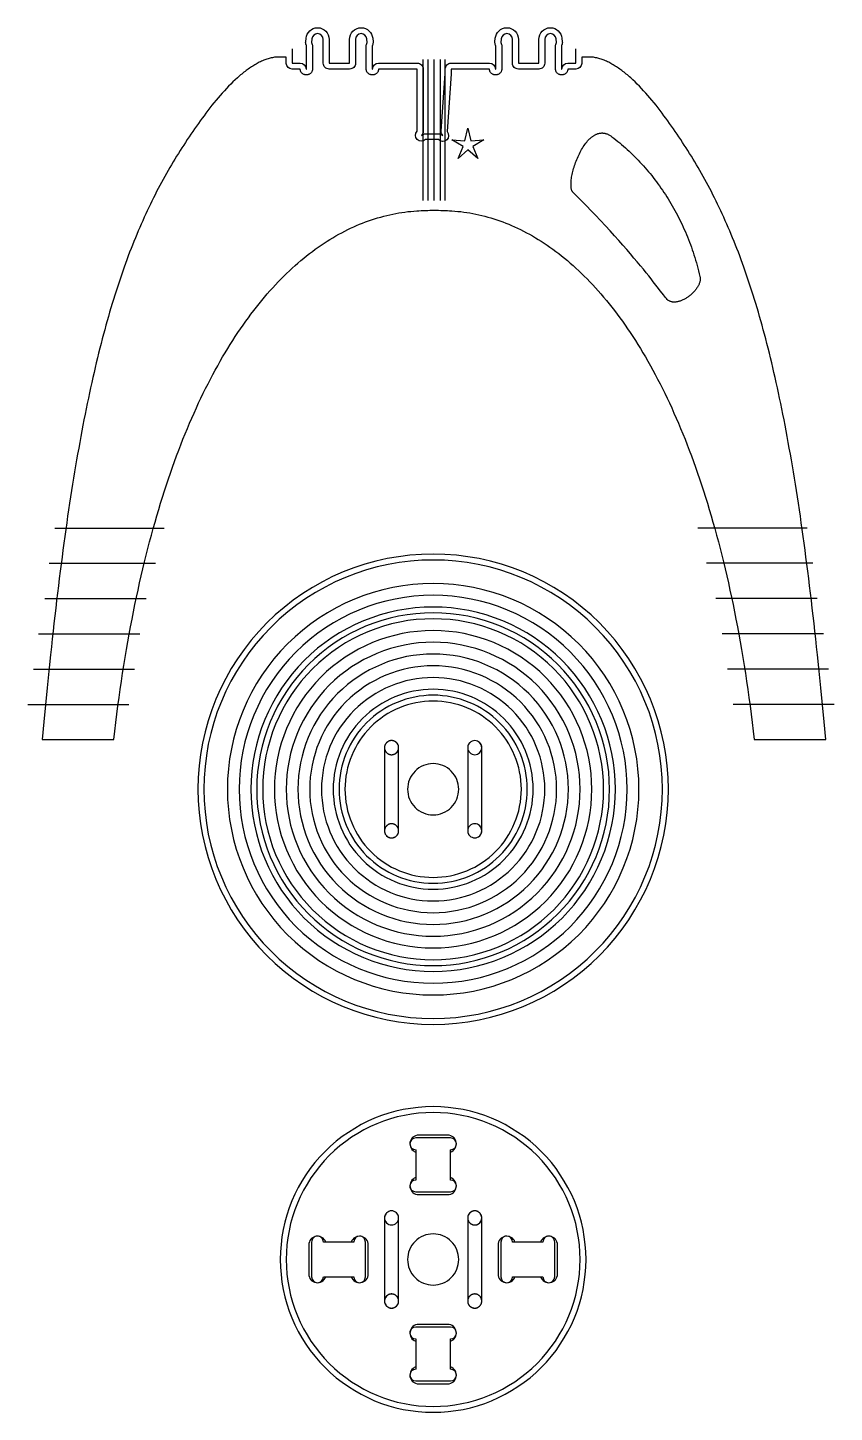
# Model space of a CAD drawing. Extents: x 2.8 to 39.7, y 5.9 to 56.6.
# Drawn here: x 2.88 to 20.03, y 5.87 to 35.32 of the extents above; entities that cross this region are included whole.
import ezdxf

# ---------------------------------------------------------------- set-up
doc = ezdxf.new("R2010")
doc.units = 0
for name, color, linetype in [('4_DEGREE_FLUTE', 254, 'CONTINUOUS'), ('CLIP_CUTOUT', 62, 'CONTINUOUS'), ('CUSHION_POCKET', 191, 'CONTINUOUS'), ('FLIP_REGISTRATIONS', 1, 'CONTINUOUS'), ('FLIP_ROPE_TRACK', 1, 'CONTINUOUS'), ('FLIP_SCRATCH_LAYER', 254, 'CONTINUOUS'), ('OUTSIDE_PROFILE', 7, 'CONTINUOUS'), ('QUARTER_ROUND', 6, 'CONTINUOUS'), ('ROPE_HOLES', 5, 'CONTINUOUS'), ('SCRATCH_GUIDES', 216, 'CONTINUOUS'), ('T1_DOG_BONE', 31, 'CONTINUOUS'), ('T1_DOG_BONE_DADDO_DEPTH_0_', 2, 'CONTINUOUS'), ('TENNIS_BALL_POCKET', 3, 'CONTINUOUS')]:
    doc.layers.add(name, color=color, linetype=linetype)

msp = doc.modelspace()

# ---------------------------------------------------------------- linework, layer by layer
at = {"layer": '4_DEGREE_FLUTE'}
for points in [[(11.287, 31.646), (11.287, 34.646)], [(11.395, 31.646), (11.395, 34.646)], [(11.525, 31.646), (11.525, 34.646)], [(11.655, 31.646), (11.655, 34.646)], [(11.757, 31.646), (11.757, 34.646)]]:
    msp.add_lwpolyline(points, dxfattribs=at)
at = {"layer": 'CLIP_CUTOUT'}
msp.add_lwpolyline([(8.503, 34.871), (8.503, 34.565), (8.674, 34.565, -0.399513), (8.799, 34.446), (8.799, 34.44), (8.802, 34.44), (8.806, 34.44), (8.809, 34.44), (8.809, 34.443), (8.809, 34.88), (8.809, 34.924), (8.809, 34.926), (8.804, 34.945, -0.152262), (8.79, 35.018), (8.798, 35.096, -0.3752), (9.039, 35.32), (9.047, 35.32, -0.405414), (9.289, 35.07), (9.289, 34.565), (9.723, 34.565), (9.723, 35.07, -0.405414), (9.966, 35.32), (9.973, 35.32, -0.3752), (10.214, 35.096), (10.222, 35.018, -0.152262), (10.208, 34.945), (10.203, 34.926), (10.203, 34.88), (10.203, 34.443), (10.203, 34.44), (10.206, 34.44), (10.21, 34.44), (10.213, 34.44), (10.213, 34.446, -0.399512), (10.338, 34.565), (11.162, 34.565, -0.414214), (11.287, 34.44), (11.287, 33.117, -0.198912), (11.25, 33.029, 0.414214), (11.25, 33.028, 0.414214), (11.251, 33.028, -0.198912), (11.339, 33.065), (11.612, 33.065, -0.208001), (11.704, 33.025, 0.414214), (11.704, 33.025, 0.414214), (11.704, 33.026, -0.208001), (11.671, 33.12), (11.757, 34.344), (11.757, 34.44, -0.414214), (11.882, 34.565), (12.698, 34.565, -0.399512), (12.823, 34.446), (12.823, 34.44), (12.826, 34.44), (12.83, 34.44), (12.833, 34.44), (12.833, 34.443), (12.833, 34.88), (12.833, 34.924), (12.833, 34.926), (12.828, 34.945, -0.152262), (12.814, 35.018), (12.822, 35.096, -0.3752), (13.063, 35.32), (13.071, 35.32, -0.405414), (13.313, 35.07), (13.313, 34.565), (13.747, 34.565), (13.747, 35.07, -0.405414), (13.99, 35.32), (13.997, 35.32, -0.3752), (14.238, 35.096), (14.246, 35.018, -0.152262), (14.232, 34.945), (14.227, 34.926), (14.227, 34.88), (14.227, 34.443), (14.227, 34.44), (14.23, 34.44), (14.234, 34.44), (14.237, 34.44), (14.237, 34.446, -0.399513), (14.362, 34.565), (14.533, 34.565), (14.533, 34.871)], format="xyb", dxfattribs=at)
at = {"layer": 'CUSHION_POCKET'}
for points in [[(8.76, 21.865, 0.414214), (8.76, 16.385, 0.414214), (14.24, 16.385, 0.414214), (14.24, 21.865, 0.414214)], [(12.826, 17.799, 0.414214), (12.826, 20.451, 0.414214), (10.174, 20.451, 0.414214), (10.174, 17.799, 0.414214)]]:
    msp.add_lwpolyline(points, format="xyb", close=True, dxfattribs=at)
at = {"layer": 'FLIP_REGISTRATIONS'}
for points in [[(12.49, 20.115, 0.414214), (12.278, 20.115, 0.414214), (12.278, 19.903, 0.414214), (12.49, 19.903, 0.414214)], [(10.51, 8.135, 0.414214), (10.722, 8.135, 0.414214), (10.722, 8.347, 0.414214), (10.51, 8.347, 0.414214)]]:
    msp.add_lwpolyline(points, format="xyb", close=True, dxfattribs=at)
for points in [[(10.722, 18.347), (10.717, 18.352), (10.711, 18.357), (10.705, 18.362), (10.699, 18.366), (10.692, 18.37), (10.686, 18.374), (10.679, 18.377), (10.672, 18.38), (10.666, 18.382), (10.659, 18.385), (10.652, 18.387), (10.645, 18.388), (10.638, 18.389), (10.63, 18.39), (10.623, 18.391), (10.616, 18.391), (10.609, 18.391), (10.602, 18.39), (10.595, 18.389), (10.587, 18.388), (10.58, 18.387), (10.573, 18.385), (10.566, 18.382), (10.56, 18.38), (10.553, 18.377), (10.546, 18.374), (10.54, 18.37), (10.534, 18.366), (10.527, 18.362), (10.521, 18.357), (10.516, 18.352), (10.51, 18.347), (10.505, 18.341), (10.5, 18.335), (10.495, 18.329), (10.491, 18.323), (10.487, 18.317), (10.483, 18.311), (10.48, 18.304), (10.477, 18.297), (10.474, 18.29), (10.472, 18.284), (10.47, 18.277), (10.469, 18.269), (10.468, 18.262), (10.467, 18.255), (10.466, 18.248), (10.466, 18.241), (10.466, 18.234), (10.467, 18.226), (10.468, 18.219), (10.469, 18.212), (10.47, 18.205), (10.472, 18.198), (10.474, 18.191), (10.477, 18.184), (10.48, 18.178), (10.483, 18.171), (10.487, 18.165), (10.491, 18.158), (10.495, 18.152), (10.5, 18.146), (10.505, 18.14), (10.51, 18.135), (10.516, 18.129), (10.521, 18.124), (10.527, 18.12), (10.534, 18.116), (10.54, 18.112), (10.546, 18.108), (10.553, 18.105), (10.56, 18.102), (10.566, 18.099), (10.573, 18.097), (10.58, 18.095), (10.587, 18.094), (10.595, 18.092), (10.602, 18.091), (10.609, 18.091), (10.616, 18.091), (10.623, 18.091), (10.63, 18.091), (10.638, 18.092), (10.645, 18.094), (10.652, 18.095), (10.659, 18.097), (10.666, 18.099), (10.672, 18.102), (10.679, 18.105), (10.686, 18.108), (10.692, 18.112), (10.699, 18.116), (10.705, 18.12), (10.711, 18.124), (10.717, 18.129), (10.722, 18.135), (10.727, 18.14), (10.732, 18.146), (10.737, 18.152), (10.741, 18.158), (10.745, 18.165), (10.749, 18.171), (10.752, 18.178), (10.755, 18.184), (10.758, 18.191), (10.76, 18.198), (10.762, 18.205), (10.763, 18.212), (10.765, 18.219), (10.765, 18.226), (10.766, 18.234), (10.766, 18.241), (10.766, 18.248), (10.765, 18.255), (10.765, 18.262), (10.763, 18.269), (10.762, 18.277), (10.76, 18.284), (10.758, 18.29), (10.755, 18.297), (10.752, 18.304), (10.749, 18.311), (10.745, 18.317), (10.741, 18.323), (10.737, 18.329), (10.732, 18.335), (10.727, 18.341)], [(12.278, 9.903), (12.284, 9.898), (12.29, 9.893), (12.296, 9.888), (12.302, 9.884), (12.308, 9.88), (12.314, 9.876), (12.321, 9.873), (12.328, 9.87), (12.335, 9.867), (12.341, 9.865), (12.348, 9.863), (12.356, 9.862), (12.363, 9.861), (12.37, 9.86), (12.377, 9.859), (12.384, 9.859), (12.391, 9.859), (12.399, 9.86), (12.406, 9.861), (12.413, 9.862), (12.42, 9.863), (12.427, 9.865), (12.434, 9.867), (12.441, 9.87), (12.447, 9.873), (12.454, 9.876), (12.46, 9.88), (12.467, 9.884), (12.473, 9.888), (12.479, 9.893), (12.485, 9.898), (12.49, 9.903), (12.496, 9.908), (12.501, 9.914), (12.505, 9.92), (12.509, 9.926), (12.513, 9.933), (12.517, 9.939), (12.52, 9.946), (12.523, 9.953), (12.526, 9.959), (12.528, 9.966), (12.53, 9.973), (12.531, 9.98), (12.533, 9.987), (12.534, 9.995), (12.534, 10.002), (12.534, 10.009), (12.534, 10.016), (12.534, 10.023), (12.533, 10.03), (12.531, 10.038), (12.53, 10.045), (12.528, 10.052), (12.526, 10.059), (12.523, 10.065), (12.52, 10.072), (12.517, 10.079), (12.513, 10.085), (12.509, 10.091), (12.505, 10.098), (12.501, 10.104), (12.496, 10.109), (12.49, 10.115), (12.485, 10.12), (12.479, 10.125), (12.473, 10.13), (12.467, 10.134), (12.46, 10.138), (12.454, 10.142), (12.447, 10.145), (12.441, 10.148), (12.434, 10.151), (12.427, 10.153), (12.42, 10.155), (12.413, 10.156), (12.406, 10.157), (12.399, 10.158), (12.391, 10.159), (12.384, 10.159), (12.377, 10.159), (12.37, 10.158), (12.363, 10.157), (12.356, 10.156), (12.348, 10.155), (12.341, 10.153), (12.335, 10.151), (12.328, 10.148), (12.321, 10.145), (12.314, 10.142), (12.308, 10.138), (12.302, 10.134), (12.296, 10.13), (12.29, 10.125), (12.284, 10.12), (12.278, 10.115), (12.273, 10.109), (12.268, 10.104), (12.263, 10.098), (12.259, 10.091), (12.255, 10.085), (12.251, 10.079), (12.248, 10.072), (12.245, 10.065), (12.243, 10.059), (12.24, 10.052), (12.238, 10.045), (12.237, 10.038), (12.236, 10.03), (12.235, 10.023), (12.234, 10.016), (12.234, 10.009), (12.234, 10.002), (12.235, 9.995), (12.236, 9.987), (12.237, 9.98), (12.238, 9.973), (12.24, 9.966), (12.243, 9.959), (12.245, 9.953), (12.248, 9.946), (12.251, 9.939), (12.255, 9.933), (12.259, 9.926), (12.263, 9.92), (12.268, 9.914), (12.273, 9.908)]]:
    msp.add_lwpolyline(points, close=True, dxfattribs=at)
at = {"layer": 'FLIP_ROPE_TRACK'}
for points in [[(10.765, 20.01), (10.766, 20.016), (10.766, 20.021), (10.766, 20.027), (10.765, 20.033), (10.764, 20.04), (10.762, 20.047), (10.76, 20.053), (10.758, 20.06), (10.755, 20.067), (10.752, 20.075), (10.748, 20.082), (10.743, 20.089), (10.739, 20.096), (10.734, 20.102), (10.728, 20.109), (10.722, 20.115, 0.414214), (10.51, 20.115), (10.505, 20.11), (10.5, 20.104), (10.495, 20.098), (10.491, 20.092), (10.487, 20.085), (10.483, 20.079), (10.48, 20.072), (10.477, 20.066), (10.474, 20.059), (10.472, 20.052), (10.47, 20.045), (10.469, 20.038), (10.468, 20.031), (10.467, 20.024), (10.466, 20.016), (10.466, 20.009), (10.466, 18.241), (10.466, 18.234), (10.467, 18.226), (10.468, 18.219), (10.469, 18.212), (10.47, 18.205), (10.472, 18.198), (10.474, 18.191), (10.477, 18.184), (10.48, 18.178), (10.483, 18.171), (10.487, 18.165), (10.491, 18.158), (10.495, 18.152), (10.5, 18.146), (10.505, 18.14), (10.51, 18.135, 0.414214), (10.722, 18.135), (10.728, 18.141), (10.733, 18.146), (10.737, 18.153), (10.742, 18.159), (10.746, 18.166), (10.75, 18.172), (10.753, 18.179), (10.756, 18.186), (10.758, 18.193), (10.76, 18.2), (10.762, 18.207), (10.764, 18.215), (10.765, 18.222), (10.766, 18.23), (10.766, 18.237), (10.766, 18.244)], [(12.533, 20.01), (12.534, 20.016), (12.534, 20.021), (12.534, 20.027), (12.533, 20.033), (12.532, 20.04), (12.53, 20.047), (12.528, 20.053), (12.526, 20.06), (12.523, 20.067), (12.519, 20.075), (12.516, 20.082), (12.511, 20.089), (12.507, 20.096), (12.502, 20.102), (12.496, 20.109), (12.49, 20.115, 0.414214), (12.278, 20.115), (12.273, 20.11), (12.268, 20.104), (12.263, 20.098), (12.259, 20.092), (12.255, 20.085), (12.251, 20.079), (12.248, 20.072), (12.245, 20.066), (12.242, 20.059), (12.24, 20.052), (12.238, 20.045), (12.237, 20.038), (12.236, 20.031), (12.235, 20.024), (12.234, 20.016), (12.234, 20.009), (12.234, 18.241), (12.234, 18.234), (12.235, 18.226), (12.235, 18.219), (12.237, 18.212), (12.238, 18.205), (12.24, 18.198), (12.242, 18.191), (12.245, 18.184), (12.248, 18.178), (12.251, 18.171), (12.255, 18.165), (12.259, 18.158), (12.263, 18.152), (12.268, 18.146), (12.273, 18.14), (12.278, 18.135, 0.414214), (12.49, 18.135), (12.495, 18.141), (12.501, 18.146), (12.505, 18.153), (12.51, 18.159), (12.514, 18.166), (12.517, 18.172), (12.521, 18.179), (12.524, 18.186), (12.526, 18.193), (12.528, 18.2), (12.53, 18.207), (12.532, 18.215), (12.533, 18.222), (12.534, 18.23), (12.534, 18.237), (12.534, 18.244)], [(10.467, 8.239), (10.467, 8.234), (10.466, 8.229), (10.467, 8.223), (10.467, 8.216), (10.468, 8.21), (10.47, 8.203), (10.472, 8.196), (10.475, 8.189), (10.477, 8.182), (10.481, 8.175), (10.485, 8.168), (10.489, 8.161), (10.494, 8.154), (10.499, 8.147), (10.504, 8.141), (10.51, 8.134, 0.414214), (10.722, 8.134), (10.728, 8.14), (10.733, 8.146), (10.737, 8.152), (10.742, 8.158), (10.745, 8.164), (10.749, 8.171), (10.752, 8.177), (10.755, 8.184), (10.758, 8.191), (10.76, 8.198), (10.762, 8.205), (10.764, 8.212), (10.765, 8.219), (10.766, 8.226), (10.766, 8.233), (10.766, 8.241), (10.766, 10.009), (10.766, 10.016), (10.766, 10.023), (10.765, 10.03), (10.764, 10.038), (10.762, 10.045), (10.76, 10.052), (10.758, 10.059), (10.755, 10.065), (10.752, 10.072), (10.749, 10.079), (10.746, 10.085), (10.742, 10.091), (10.737, 10.098), (10.733, 10.104), (10.728, 10.109), (10.722, 10.115, 0.414214), (10.51, 10.115), (10.505, 10.109), (10.5, 10.103), (10.495, 10.097), (10.49, 10.091), (10.486, 10.084), (10.483, 10.077), (10.48, 10.071), (10.477, 10.064), (10.474, 10.057), (10.472, 10.05), (10.47, 10.042), (10.469, 10.035), (10.467, 10.028), (10.467, 10.02), (10.466, 10.013), (10.466, 10.005)], [(12.235, 8.239), (12.234, 8.234), (12.234, 8.229), (12.235, 8.223), (12.235, 8.216), (12.236, 8.21), (12.238, 8.203), (12.24, 8.196), (12.242, 8.189), (12.245, 8.182), (12.249, 8.175), (12.253, 8.168), (12.257, 8.161), (12.261, 8.154), (12.267, 8.147), (12.272, 8.141), (12.278, 8.134, 0.414214), (12.49, 8.134), (12.496, 8.14), (12.501, 8.146), (12.505, 8.152), (12.509, 8.158), (12.513, 8.164), (12.517, 8.171), (12.52, 8.177), (12.523, 8.184), (12.526, 8.191), (12.528, 8.198), (12.53, 8.205), (12.531, 8.212), (12.533, 8.219), (12.534, 8.226), (12.534, 8.233), (12.534, 8.241), (12.534, 10.009), (12.534, 10.016), (12.534, 10.023), (12.533, 10.03), (12.531, 10.038), (12.53, 10.045), (12.528, 10.052), (12.526, 10.059), (12.523, 10.065), (12.52, 10.072), (12.517, 10.079), (12.513, 10.085), (12.509, 10.091), (12.505, 10.098), (12.501, 10.104), (12.496, 10.109), (12.49, 10.115, 0.414214), (12.278, 10.115), (12.273, 10.109), (12.268, 10.103), (12.263, 10.097), (12.258, 10.091), (12.254, 10.084), (12.251, 10.077), (12.247, 10.071), (12.245, 10.064), (12.242, 10.057), (12.24, 10.05), (12.238, 10.042), (12.236, 10.035), (12.235, 10.028), (12.235, 10.02), (12.234, 10.013), (12.234, 10.005)]]:
    msp.add_lwpolyline(points, format="xyb", close=True, dxfattribs=at)
at = {"layer": 'FLIP_SCRATCH_LAYER'}
for points in [[(8.406, 22.219, 0.414214), (8.406, 16.031, 0.414214), (14.594, 16.031, 0.414214), (14.594, 22.219, 0.414214)], [(14.417, 16.208, 0.414214), (14.417, 22.042, 0.414214), (8.583, 22.042, 0.414214), (8.583, 16.208, 0.414214)], [(8.76, 21.865, 0.414214), (8.76, 16.385, 0.414214), (14.24, 16.385, 0.414214), (14.24, 21.865, 0.414214)], [(14.063, 16.562, 0.414214), (14.063, 21.688, 0.414214), (8.937, 21.688, 0.414214), (8.937, 16.562, 0.414214)], [(9.114, 16.739, 0.414214), (13.886, 16.739, 0.414214), (13.886, 21.511, 0.414214), (9.114, 21.511, 0.414214)], [(13.71, 21.335, 0.414214), (9.29, 21.335, 0.414214), (9.29, 16.915, 0.414214), (13.71, 16.915, 0.414214)], [(13.533, 21.158, 0.414214), (9.467, 21.158, 0.414214), (9.467, 17.092, 0.414214), (13.533, 17.092, 0.414214)], [(13.356, 20.981, 0.414214), (9.644, 20.981, 0.414214), (9.644, 17.269, 0.414214), (13.356, 17.269, 0.414214)], [(9.821, 20.804, 0.414214), (9.821, 17.446, 0.414214), (13.179, 17.446, 0.414214), (13.179, 20.804, 0.414214)], [(13.003, 20.628, 0.414214), (9.997, 20.628, 0.414214), (9.997, 17.622, 0.414214), (13.003, 17.622, 0.414214)]]:
    msp.add_lwpolyline(points, format="xyb", close=True, dxfattribs=at)
at = {"layer": 'OUTSIDE_PROFILE'}
for points in [[(11.882, 34.34), (11.796, 33.111, -1), (11.612, 32.94), (11.339, 32.94, -1), (11.162, 33.117), (11.162, 34.44), (10.338, 34.44), (10.338, 34.434), (10.337, 34.427), (10.337, 34.421), (10.336, 34.415), (10.334, 34.409), (10.332, 34.403), (10.328, 34.391), (10.323, 34.38), (10.317, 34.37), (10.31, 34.361), (10.301, 34.352), (10.293, 34.344), (10.283, 34.336), (10.273, 34.33), (10.262, 34.325), (10.256, 34.323), (10.25, 34.321), (10.244, 34.319), (10.238, 34.318), (10.232, 34.316), (10.226, 34.316), (10.219, 34.315), (10.213, 34.315), (10.203, 34.315), (10.197, 34.315), (10.19, 34.316), (10.184, 34.316), (10.178, 34.318), (10.172, 34.319), (10.166, 34.321), (10.154, 34.325), (10.143, 34.33), (10.133, 34.336), (10.124, 34.344), (10.115, 34.352), (10.107, 34.361), (10.099, 34.37), (10.093, 34.38), (10.088, 34.391), (10.086, 34.397), (10.084, 34.403), (10.082, 34.409), (10.081, 34.415), (10.079, 34.421), (10.079, 34.427), (10.078, 34.434), (10.078, 34.44), (10.078, 34.88), (10.078, 34.924, -0.129189), (10.098, 35.005), (10.09, 35.083, 0.3752), (9.969, 35.195, 0.405414), (9.848, 35.07), (9.848, 34.565, -0.414214), (9.723, 34.44), (9.289, 34.44, -0.414214), (9.164, 34.565), (9.164, 35.07, 0.405414), (9.043, 35.195, 0.3752), (8.922, 35.083), (8.914, 35.005, -0.129189), (8.934, 34.924), (8.934, 34.88), (8.934, 34.44), (8.934, 34.434), (8.933, 34.427), (8.933, 34.421), (8.932, 34.415), (8.93, 34.409), (8.928, 34.403), (8.924, 34.391), (8.919, 34.38), (8.913, 34.37), (8.906, 34.361), (8.897, 34.352), (8.889, 34.344), (8.879, 34.336), (8.869, 34.33), (8.858, 34.325), (8.852, 34.323), (8.846, 34.321), (8.84, 34.319), (8.834, 34.318), (8.828, 34.316), (8.822, 34.316), (8.815, 34.315), (8.809, 34.315), (8.799, 34.315), (8.793, 34.315), (8.786, 34.316), (8.78, 34.316), (8.774, 34.318), (8.768, 34.319), (8.762, 34.321), (8.75, 34.325), (8.739, 34.33), (8.729, 34.336), (8.72, 34.344), (8.711, 34.352), (8.703, 34.361), (8.695, 34.37), (8.689, 34.38), (8.684, 34.391), (8.682, 34.397), (8.68, 34.403), (8.678, 34.409), (8.677, 34.415), (8.675, 34.421), (8.675, 34.427), (8.674, 34.434), (8.674, 34.44), (8.503, 34.44, -0.40796), (8.378, 34.562), (8.378, 34.69), (8.128, 34.69), (8.105, 34.687), (8.082, 34.682), (8.059, 34.677), (8.036, 34.672), (8.013, 34.666), (7.99, 34.659), (7.967, 34.652), (7.944, 34.644), (7.921, 34.635), (7.898, 34.626), (7.874, 34.616), (7.851, 34.606), (7.828, 34.595), (7.804, 34.584), (7.781, 34.572), (7.758, 34.559), (7.734, 34.546), (7.711, 34.533), (7.687, 34.519), (7.664, 34.504), (7.64, 34.489), (7.617, 34.474), (7.594, 34.458), (7.57, 34.441), (7.547, 34.424), (7.523, 34.407), (7.5, 34.389), (7.476, 34.371), (7.453, 34.352), (7.43, 34.333), (7.406, 34.314), (7.383, 34.294), (7.36, 34.274), (7.337, 34.253), (7.29, 34.211), (7.244, 34.167), (7.198, 34.122), (7.152, 34.076), (7.107, 34.028), (7.062, 33.98), (7.017, 33.93), (6.972, 33.88), (6.928, 33.828), (6.884, 33.776), (6.84, 33.723), (6.797, 33.669), (6.754, 33.615), (6.712, 33.56), (6.67, 33.504), (6.629, 33.449), (6.589, 33.394), (6.548, 33.338), (6.508, 33.282), (6.468, 33.226), (6.428, 33.169), (6.389, 33.112), (6.35, 33.055), (6.311, 32.998), (6.272, 32.94), (6.234, 32.882), (6.196, 32.824), (6.158, 32.765), (6.12, 32.706), (6.083, 32.647), (6.046, 32.587), (6.009, 32.527), (5.973, 32.466), (5.936, 32.405), (5.9, 32.344), (5.864, 32.282), (5.829, 32.219), (5.794, 32.156), (5.758, 32.093), (5.724, 32.029), (5.689, 31.964), (5.655, 31.899), (5.621, 31.834), (5.587, 31.768), (5.553, 31.701), (5.52, 31.634), (5.487, 31.566), (5.454, 31.497), (5.421, 31.428), (5.389, 31.358), (5.357, 31.288), (5.325, 31.216), (5.293, 31.145), (5.261, 31.072), (5.23, 30.999), (5.199, 30.925), (5.168, 30.85), (5.137, 30.774), (5.107, 30.698), (5.077, 30.621), (5.047, 30.543), (5.017, 30.465), (4.987, 30.385), (4.958, 30.305), (4.929, 30.224), (4.9, 30.142), (4.871, 30.059), (4.843, 29.975), (4.814, 29.89), (4.786, 29.805), (4.758, 29.718), (4.731, 29.631), (4.703, 29.542), (4.676, 29.453), (4.649, 29.363), (4.622, 29.271), (4.595, 29.179), (4.568, 29.085), (4.542, 28.991), (4.516, 28.895), (4.49, 28.799), (4.464, 28.701), (4.439, 28.603), (4.413, 28.503), (4.388, 28.402), (4.363, 28.3), (4.338, 28.196), (4.313, 28.092), (4.289, 27.987), (4.264, 27.88), (4.24, 27.772), (4.216, 27.663), (4.192, 27.552), (4.169, 27.441), (4.145, 27.328), (4.122, 27.214), (4.099, 27.099), (4.076, 26.982), (4.053, 26.864), (4.03, 26.745), (4.008, 26.624), (3.985, 26.502), (3.963, 26.379), (3.941, 26.254), (3.919, 26.128), (3.898, 26.001), (3.876, 25.872), (3.855, 25.741), (3.833, 25.61), (3.812, 25.476), (3.791, 25.342), (3.77, 25.206), (3.75, 25.068), (3.729, 24.929), (3.709, 24.788), (3.689, 24.646), (3.668, 24.502), (3.648, 24.357), (3.629, 24.21), (3.609, 24.062), (3.589, 23.912), (3.57, 23.76), (3.551, 23.607), (3.531, 23.452), (3.512, 23.296), (3.493, 23.137), (3.474, 22.977), (3.456, 22.816), (3.437, 22.653), (3.419, 22.488), (3.4, 22.321), (3.382, 22.152), (3.364, 21.982), (3.328, 21.636), (3.293, 21.283), (3.258, 20.923), (3.223, 20.555), (3.189, 20.18), (4.71, 20.18), (4.731, 20.362), (4.752, 20.543), (4.775, 20.722), (4.798, 20.899), (4.822, 21.075), (4.846, 21.248), (4.872, 21.421), (4.898, 21.591), (4.924, 21.76), (4.951, 21.928), (4.979, 22.094), (5.008, 22.258), (5.037, 22.42), (5.067, 22.581), (5.097, 22.741), (5.128, 22.898), (5.16, 23.055), (5.192, 23.209), (5.225, 23.362), (5.259, 23.514), (5.293, 23.663), (5.327, 23.812), (5.363, 23.958), (5.398, 24.103), (5.435, 24.247), (5.472, 24.389), (5.509, 24.529), (5.547, 24.668), (5.586, 24.805), (5.625, 24.941), (5.665, 25.075), (5.705, 25.208), (5.746, 25.339), (5.787, 25.469), (5.829, 25.597), (5.871, 25.723), (5.914, 25.849), (5.958, 25.972), (6.001, 26.094), (6.046, 26.215), (6.09, 26.334), (6.136, 26.451), (6.181, 26.567), (6.228, 26.682), (6.274, 26.795), (6.321, 26.907), (6.369, 27.017), (6.417, 27.126), (6.465, 27.233), (6.514, 27.339), (6.563, 27.443), (6.613, 27.546), (6.663, 27.647), (6.713, 27.747), (6.764, 27.846), (6.815, 27.943), (6.867, 28.038), (6.919, 28.132), (6.971, 28.225), (7.024, 28.317), (7.077, 28.407), (7.131, 28.495), (7.185, 28.582), (7.239, 28.668), (7.293, 28.752), (7.348, 28.835), (7.403, 28.917), (7.459, 28.997), (7.514, 29.076), (7.571, 29.153), (7.627, 29.229), (7.684, 29.304), (7.741, 29.377), (7.798, 29.449), (7.855, 29.52), (7.913, 29.589), (7.971, 29.657), (8.03, 29.723), (8.088, 29.788), (8.147, 29.852), (8.206, 29.915), (8.266, 29.976), (8.325, 30.036), (8.385, 30.094), (8.445, 30.152), (8.505, 30.207), (8.566, 30.262), (8.626, 30.315), (8.687, 30.367), (8.748, 30.418), (8.809, 30.467), (8.871, 30.515), (8.932, 30.562), (8.994, 30.608), (9.056, 30.652), (9.118, 30.695), (9.18, 30.737), (9.243, 30.777), (9.305, 30.817), (9.368, 30.854), (9.431, 30.891), (9.494, 30.927), (9.557, 30.961), (9.62, 30.994), (9.683, 31.026), (9.746, 31.056), (9.81, 31.085), (9.873, 31.113), (9.937, 31.14), (10, 31.166), (10.064, 31.19), (10.128, 31.214), (10.192, 31.236), (10.256, 31.256), (10.32, 31.276), (10.384, 31.294), (10.448, 31.312), (10.512, 31.328), (10.576, 31.343), (10.64, 31.356), (10.704, 31.369), (10.768, 31.38), (10.832, 31.391), (10.896, 31.4), (10.96, 31.408), (11.024, 31.414), (11.088, 31.42), (11.152, 31.424), (11.199, 31.427), (11.245, 31.43), (11.291, 31.432), (11.338, 31.434), (11.384, 31.435), (11.431, 31.436), (11.477, 31.437), (11.523, 31.437), (11.57, 31.437), (11.616, 31.436), (11.663, 31.435), (11.709, 31.434), (11.756, 31.432), (11.802, 31.43), (11.848, 31.427), (11.895, 31.424), (11.958, 31.42), (12.022, 31.414), (12.086, 31.408), (12.15, 31.4), (12.214, 31.391), (12.278, 31.38), (12.341, 31.369), (12.405, 31.356), (12.469, 31.343), (12.533, 31.328), (12.597, 31.312), (12.661, 31.294), (12.724, 31.276), (12.788, 31.256), (12.852, 31.236), (12.916, 31.214), (12.979, 31.19), (13.043, 31.166), (13.106, 31.14), (13.169, 31.113), (13.233, 31.085), (13.296, 31.056), (13.359, 31.026), (13.422, 30.994), (13.485, 30.961), (13.548, 30.927), (13.611, 30.891), (13.673, 30.854), (13.736, 30.817), (13.798, 30.777), (13.86, 30.737), (13.922, 30.695), (13.984, 30.652), (14.046, 30.608), (14.108, 30.562), (14.169, 30.515), (14.231, 30.467), (14.292, 30.418), (14.353, 30.367), (14.413, 30.315), (14.474, 30.262), (14.534, 30.207), (14.594, 30.152), (14.654, 30.094), (14.714, 30.036), (14.773, 29.976), (14.833, 29.915), (14.892, 29.852), (14.95, 29.788), (15.009, 29.723), (15.067, 29.657), (15.125, 29.589), (15.183, 29.52), (15.24, 29.449), (15.298, 29.377), (15.354, 29.304), (15.411, 29.229), (15.467, 29.153), (15.523, 29.076), (15.579, 28.997), (15.635, 28.917), (15.69, 28.835), (15.744, 28.752), (15.799, 28.668), (15.853, 28.582), (15.907, 28.495), (15.96, 28.407), (16.013, 28.317), (16.066, 28.225), (16.118, 28.132), (16.17, 28.038), (16.222, 27.943), (16.273, 27.846), (16.324, 27.747), (16.374, 27.647), (16.424, 27.546), (16.474, 27.443), (16.523, 27.339), (16.572, 27.233), (16.62, 27.126), (16.668, 27.017), (16.715, 26.907), (16.762, 26.795), (16.809, 26.682), (16.855, 26.567), (16.901, 26.451), (16.946, 26.334), (16.991, 26.215), (17.035, 26.094), (17.079, 25.972), (17.122, 25.849), (17.165, 25.723), (17.207, 25.597), (17.249, 25.469), (17.29, 25.339), (17.331, 25.208), (17.371, 25.075), (17.411, 24.941), (17.45, 24.805), (17.489, 24.668), (17.527, 24.529), (17.564, 24.389), (17.601, 24.247), (17.638, 24.103), (17.674, 23.958), (17.709, 23.812), (17.743, 23.663), (17.778, 23.514), (17.811, 23.362), (17.844, 23.209), (17.876, 23.055), (17.908, 22.898), (17.939, 22.741), (17.969, 22.581), (17.999, 22.42), (18.028, 22.258), (18.057, 22.094), (18.085, 21.928), (18.112, 21.76), (18.139, 21.591), (18.164, 21.421), (18.19, 21.248), (18.214, 21.075), (18.238, 20.899), (18.261, 20.722), (18.284, 20.543), (18.305, 20.362), (18.327, 20.18), (19.847, 20.18), (19.813, 20.555), (19.778, 20.923), (19.743, 21.283), (19.708, 21.636), (19.672, 21.982), (19.654, 22.152), (19.636, 22.321), (19.617, 22.488), (19.599, 22.653), (19.58, 22.816), (19.562, 22.977), (19.543, 23.137), (19.524, 23.296), (19.505, 23.452), (19.486, 23.607), (19.466, 23.76), (19.447, 23.912), (19.427, 24.062), (19.408, 24.21), (19.388, 24.357), (19.368, 24.502), (19.348, 24.646), (19.327, 24.788), (19.307, 24.929), (19.286, 25.068), (19.266, 25.206), (19.245, 25.342), (19.224, 25.476), (19.203, 25.61), (19.181, 25.741), (19.16, 25.872), (19.138, 26.001), (19.117, 26.128), (19.095, 26.254), (19.073, 26.379), (19.051, 26.502), (19.028, 26.624), (19.006, 26.745), (18.983, 26.864), (18.96, 26.982), (18.937, 27.099), (18.914, 27.214), (18.891, 27.328), (18.867, 27.441), (18.844, 27.552), (18.82, 27.663), (18.796, 27.772), (18.772, 27.88), (18.747, 27.987), (18.723, 28.092), (18.698, 28.196), (18.673, 28.3), (18.648, 28.402), (18.623, 28.503), (18.598, 28.603), (18.572, 28.701), (18.546, 28.799), (18.52, 28.895), (18.494, 28.991), (18.468, 29.085), (18.441, 29.179), (18.414, 29.271), (18.387, 29.363), (18.36, 29.453), (18.333, 29.542), (18.306, 29.631), (18.278, 29.718), (18.25, 29.805), (18.222, 29.89), (18.193, 29.975), (18.165, 30.059), (18.136, 30.142), (18.107, 30.224), (18.078, 30.305), (18.049, 30.385), (18.019, 30.465), (17.989, 30.543), (17.959, 30.621), (17.929, 30.698), (17.899, 30.774), (17.868, 30.85), (17.837, 30.925), (17.806, 30.999), (17.775, 31.072), (17.743, 31.145), (17.712, 31.216), (17.68, 31.288), (17.647, 31.358), (17.615, 31.428), (17.582, 31.497), (17.549, 31.566), (17.516, 31.634), (17.483, 31.701), (17.449, 31.768), (17.415, 31.834), (17.381, 31.899), (17.347, 31.964), (17.312, 32.029), (17.278, 32.093), (17.243, 32.156), (17.207, 32.219), (17.172, 32.282), (17.136, 32.344), (17.1, 32.405), (17.064, 32.466), (17.027, 32.527), (16.99, 32.587), (16.953, 32.647), (16.916, 32.706), (16.878, 32.765), (16.84, 32.824), (16.802, 32.882), (16.764, 32.94), (16.725, 32.998), (16.687, 33.055), (16.647, 33.112), (16.608, 33.169), (16.568, 33.226), (16.528, 33.282), (16.488, 33.338), (16.448, 33.394), (16.407, 33.449), (16.366, 33.504), (16.324, 33.56), (16.282, 33.615), (16.239, 33.669), (16.196, 33.723), (16.152, 33.776), (16.108, 33.828), (16.064, 33.88), (16.019, 33.93), (15.975, 33.98), (15.929, 34.028), (15.884, 34.076), (15.838, 34.122), (15.792, 34.167), (15.746, 34.211), (15.7, 34.253), (15.676, 34.274), (15.653, 34.294), (15.63, 34.314), (15.606, 34.333), (15.583, 34.352), (15.56, 34.371), (15.536, 34.389), (15.513, 34.407), (15.489, 34.424), (15.466, 34.441), (15.443, 34.458), (15.419, 34.474), (15.396, 34.489), (15.372, 34.504), (15.349, 34.519), (15.325, 34.533), (15.302, 34.546), (15.279, 34.559), (15.255, 34.572), (15.232, 34.584), (15.208, 34.595), (15.185, 34.606), (15.162, 34.616), (15.138, 34.626), (15.115, 34.635), (15.092, 34.644), (15.069, 34.652), (15.046, 34.659), (15.023, 34.666), (15, 34.672), (14.977, 34.677), (14.954, 34.682), (14.931, 34.687), (14.908, 34.69), (14.658, 34.69), (14.658, 34.562, -0.40796), (14.533, 34.44), (14.362, 34.44), (14.362, 34.434), (14.361, 34.427), (14.361, 34.421), (14.36, 34.415), (14.358, 34.409), (14.356, 34.403), (14.352, 34.391), (14.347, 34.38), (14.341, 34.37), (14.334, 34.361), (14.325, 34.352), (14.317, 34.344), (14.307, 34.336), (14.297, 34.33), (14.286, 34.325), (14.28, 34.323), (14.274, 34.321), (14.268, 34.319), (14.262, 34.318), (14.256, 34.316), (14.25, 34.316), (14.243, 34.315), (14.237, 34.315), (14.227, 34.315), (14.221, 34.315), (14.214, 34.316), (14.208, 34.316), (14.202, 34.318), (14.196, 34.319), (14.19, 34.321), (14.178, 34.325), (14.167, 34.33), (14.157, 34.336), (14.148, 34.344), (14.139, 34.352), (14.131, 34.361), (14.123, 34.37), (14.117, 34.38), (14.112, 34.391), (14.11, 34.397), (14.108, 34.403), (14.106, 34.409), (14.105, 34.415), (14.103, 34.421), (14.103, 34.427), (14.102, 34.434), (14.102, 34.44), (14.102, 34.88), (14.102, 34.924, -0.129189), (14.122, 35.005), (14.114, 35.083, 0.3752), (13.993, 35.195, 0.405414), (13.872, 35.07), (13.872, 34.565, -0.414214), (13.747, 34.44), (13.313, 34.44, -0.414214), (13.188, 34.565), (13.188, 35.07, 0.405414), (13.067, 35.195, 0.3752), (12.946, 35.083), (12.938, 35.005, -0.129189), (12.958, 34.924), (12.958, 34.88), (12.958, 34.44), (12.958, 34.434), (12.957, 34.427), (12.957, 34.421), (12.956, 34.415), (12.954, 34.409), (12.952, 34.403), (12.948, 34.391), (12.943, 34.38), (12.937, 34.37), (12.93, 34.361), (12.921, 34.352), (12.913, 34.344), (12.903, 34.336), (12.893, 34.33), (12.882, 34.325), (12.876, 34.323), (12.87, 34.321), (12.864, 34.319), (12.858, 34.318), (12.852, 34.316), (12.846, 34.316), (12.839, 34.315), (12.833, 34.315), (12.823, 34.315), (12.817, 34.315), (12.81, 34.316), (12.804, 34.316), (12.798, 34.318), (12.792, 34.319), (12.786, 34.321), (12.774, 34.325), (12.763, 34.33), (12.753, 34.336), (12.744, 34.344), (12.735, 34.352), (12.727, 34.361), (12.719, 34.37), (12.713, 34.38), (12.708, 34.391), (12.706, 34.397), (12.704, 34.403), (12.702, 34.409), (12.701, 34.415), (12.699, 34.421), (12.699, 34.427), (12.698, 34.434), (12.698, 34.44), (11.882, 34.44)], [(8.053, 22.572, 0.414214), (8.053, 15.678, 0.414214), (14.947, 15.678, 0.414214), (14.947, 22.572, 0.414214)], [(9.29, 11.335, 0.414214), (9.29, 6.915, 0.414214), (13.71, 6.915, 0.414214), (13.71, 11.335, 0.414214)]]:
    msp.add_lwpolyline(points, format="xyb", close=True, dxfattribs=at)
msp.add_lwpolyline([(8.914, 35.005, -0.129189), (8.934, 34.924)], format="xyb", dxfattribs=at)
msp.add_lwpolyline([(17.172, 30.031), (17.175, 30.018), (17.177, 30.005), (17.178, 29.992), (17.178, 29.979), (17.177, 29.965), (17.176, 29.951), (17.174, 29.938), (17.171, 29.924), (17.167, 29.91), (17.163, 29.896), (17.158, 29.882), (17.153, 29.868), (17.147, 29.854), (17.14, 29.84), (17.133, 29.827), (17.126, 29.813), (17.117, 29.799), (17.109, 29.785), (17.099, 29.772), (17.09, 29.758), (17.079, 29.745), (17.069, 29.732), (17.058, 29.719), (17.046, 29.706), (17.035, 29.694), (17.023, 29.681), (17.01, 29.669), (16.997, 29.657), (16.984, 29.646), (16.971, 29.634), (16.957, 29.623), (16.944, 29.612), (16.93, 29.602), (16.915, 29.592), (16.901, 29.582), (16.886, 29.573), (16.872, 29.563), (16.857, 29.555), (16.842, 29.547), (16.827, 29.539), (16.812, 29.532), (16.797, 29.525), (16.782, 29.518), (16.767, 29.512), (16.751, 29.507), (16.736, 29.502), (16.721, 29.498), (16.706, 29.494), (16.692, 29.491), (16.677, 29.488), (16.662, 29.486), (16.648, 29.485), (16.634, 29.484), (16.62, 29.484), (16.606, 29.485), (16.592, 29.486), (16.579, 29.488), (16.566, 29.491), (16.553, 29.494), (16.541, 29.498), (16.529, 29.503), (16.517, 29.509), (16.506, 29.515), (16.495, 29.522), (16.49, 29.526), (16.485, 29.53), (16.473, 29.543), (16.458, 29.56), (16.44, 29.582), (16.395, 29.64), (16.337, 29.715), (16.266, 29.807), (16.181, 29.916), (16.134, 29.976), (16.083, 30.041), (16.028, 30.109), (15.969, 30.182), (15.907, 30.258), (15.84, 30.338), (15.77, 30.422), (15.696, 30.509), (15.618, 30.6), (15.535, 30.695), (15.449, 30.792), (15.358, 30.894), (15.263, 30.998), (15.164, 31.106), (15.06, 31.218), (14.952, 31.332), (14.839, 31.449), (14.781, 31.509), (14.722, 31.57), (14.661, 31.631), (14.6, 31.694), (14.537, 31.756), (14.473, 31.82), (14.469, 31.825), (14.465, 31.83), (14.461, 31.835), (14.457, 31.841), (14.454, 31.847), (14.451, 31.854), (14.448, 31.861), (14.445, 31.869), (14.443, 31.876), (14.441, 31.885), (14.437, 31.902), (14.434, 31.921), (14.432, 31.942), (14.431, 31.963), (14.431, 31.986), (14.431, 32.01), (14.432, 32.035), (14.434, 32.06), (14.437, 32.087), (14.441, 32.115), (14.445, 32.143), (14.45, 32.172), (14.456, 32.201), (14.463, 32.231), (14.47, 32.262), (14.478, 32.293), (14.487, 32.324), (14.496, 32.356), (14.506, 32.388), (14.517, 32.419), (14.528, 32.451), (14.54, 32.483), (14.553, 32.515), (14.566, 32.547), (14.58, 32.578), (14.594, 32.609), (14.609, 32.64), (14.624, 32.67), (14.64, 32.7), (14.656, 32.729), (14.673, 32.757), (14.691, 32.785), (14.709, 32.812), (14.727, 32.838), (14.746, 32.863), (14.765, 32.888), (14.785, 32.911), (14.805, 32.933), (14.825, 32.953), (14.836, 32.963), (14.846, 32.973), (14.857, 32.982), (14.868, 32.991), (14.878, 32.999), (14.889, 33.007), (14.9, 33.015), (14.911, 33.022), (14.922, 33.029), (14.934, 33.036), (14.945, 33.042), (14.956, 33.048), (14.968, 33.053), (14.979, 33.058), (14.991, 33.063), (15.003, 33.067), (15.014, 33.07), (15.026, 33.073), (15.038, 33.076), (15.05, 33.078), (15.062, 33.079), (15.074, 33.08), (15.086, 33.081), (15.098, 33.081), (15.111, 33.08), (15.123, 33.079), (15.135, 33.078), (15.148, 33.075), (15.16, 33.073), (15.173, 33.069), (15.186, 33.065), (15.198, 33.061), (15.211, 33.056), (15.224, 33.05), (15.236, 33.044), (15.249, 33.037), (15.262, 33.029), (15.275, 33.021), (15.288, 33.012), (15.301, 33.002), (15.343, 32.97), (15.385, 32.937), (15.426, 32.903), (15.467, 32.869), (15.508, 32.835), (15.549, 32.8), (15.589, 32.764), (15.628, 32.728), (15.668, 32.692), (15.707, 32.654), (15.745, 32.617), (15.784, 32.579), (15.822, 32.541), (15.859, 32.502), (15.896, 32.462), (15.933, 32.422), (15.97, 32.382), (16.006, 32.341), (16.041, 32.3), (16.077, 32.258), (16.111, 32.216), (16.146, 32.174), (16.18, 32.131), (16.213, 32.087), (16.247, 32.043), (16.279, 31.999), (16.312, 31.954), (16.344, 31.909), (16.375, 31.864), (16.406, 31.818), (16.437, 31.771), (16.467, 31.724), (16.497, 31.677), (16.526, 31.63), (16.555, 31.582), (16.583, 31.533), (16.611, 31.484), (16.638, 31.435), (16.665, 31.386), (16.692, 31.336), (16.718, 31.285), (16.743, 31.235), (16.768, 31.184), (16.793, 31.132), (16.817, 31.08), (16.84, 31.028), (16.863, 30.976), (16.886, 30.923), (16.907, 30.869), (16.929, 30.816), (16.95, 30.762), (16.97, 30.708), (16.99, 30.653), (17.009, 30.598), (17.028, 30.543), (17.046, 30.487), (17.064, 30.431), (17.081, 30.375), (17.098, 30.319), (17.114, 30.262), (17.129, 30.205), (17.144, 30.147), (17.159, 30.089)], close=True, dxfattribs=at)
at = {"layer": 'QUARTER_ROUND'}
for points in [[(15.036, 15.589, 0.414214), (15.036, 22.661, 0.414214), (7.964, 22.661, 0.414214), (7.964, 15.589, 0.414214)], [(14.152, 16.473, 0.414214), (14.152, 21.777, 0.414214), (8.848, 21.777, 0.414214), (8.848, 16.473, 0.414214)], [(12.914, 20.539, 0.414214), (10.086, 20.539, 0.414214), (10.086, 17.711, 0.414214), (12.914, 17.711, 0.414214)], [(9.202, 11.423, 0.414214), (9.202, 6.827, 0.414214), (13.798, 6.827, 0.414214), (13.798, 11.423, 0.414214)]]:
    msp.add_lwpolyline(points, format="xyb", close=True, dxfattribs=at)
at = {"layer": 'ROPE_HOLES'}
for points in [[(10.722, 19.903), (10.727, 19.909), (10.732, 19.915), (10.737, 19.921), (10.741, 19.927), (10.745, 19.933), (10.749, 19.939), (10.752, 19.946), (10.755, 19.953), (10.758, 19.96), (10.76, 19.966), (10.762, 19.973), (10.763, 19.981), (10.765, 19.988), (10.765, 19.995), (10.766, 20.002), (10.766, 20.009), (10.766, 20.016), (10.765, 20.024), (10.765, 20.031), (10.763, 20.038), (10.762, 20.045), (10.76, 20.052), (10.758, 20.059), (10.755, 20.066), (10.752, 20.072), (10.749, 20.079), (10.745, 20.085), (10.741, 20.092), (10.737, 20.098), (10.732, 20.104), (10.727, 20.11), (10.722, 20.115), (10.717, 20.121), (10.711, 20.126), (10.705, 20.13), (10.699, 20.134), (10.692, 20.138), (10.686, 20.142), (10.679, 20.145), (10.672, 20.148), (10.666, 20.151), (10.659, 20.153), (10.652, 20.155), (10.645, 20.156), (10.638, 20.158), (10.63, 20.159), (10.623, 20.159), (10.616, 20.159), (10.609, 20.159), (10.602, 20.159), (10.595, 20.158), (10.587, 20.156), (10.58, 20.155), (10.573, 20.153), (10.566, 20.151), (10.56, 20.148), (10.553, 20.145), (10.546, 20.142), (10.54, 20.138), (10.534, 20.134), (10.527, 20.13), (10.521, 20.126), (10.516, 20.121), (10.51, 20.115), (10.505, 20.11), (10.5, 20.104), (10.495, 20.098), (10.491, 20.092), (10.487, 20.085), (10.483, 20.079), (10.48, 20.072), (10.477, 20.066), (10.474, 20.059), (10.472, 20.052), (10.47, 20.045), (10.469, 20.038), (10.468, 20.031), (10.467, 20.024), (10.466, 20.016), (10.466, 20.009), (10.466, 20.002), (10.467, 19.995), (10.468, 19.988), (10.469, 19.981), (10.47, 19.973), (10.472, 19.966), (10.474, 19.96), (10.477, 19.953), (10.48, 19.946), (10.483, 19.939), (10.487, 19.933), (10.491, 19.927), (10.495, 19.921), (10.5, 19.915), (10.505, 19.909), (10.51, 19.903), (10.516, 19.898), (10.521, 19.893), (10.527, 19.888), (10.534, 19.884), (10.54, 19.88), (10.546, 19.876), (10.553, 19.873), (10.56, 19.87), (10.566, 19.868), (10.573, 19.865), (10.58, 19.863), (10.587, 19.862), (10.595, 19.861), (10.602, 19.86), (10.609, 19.859), (10.616, 19.859), (10.623, 19.859), (10.63, 19.86), (10.638, 19.861), (10.645, 19.862), (10.652, 19.863), (10.659, 19.865), (10.666, 19.868), (10.672, 19.87), (10.679, 19.873), (10.686, 19.876), (10.692, 19.88), (10.699, 19.884), (10.705, 19.888), (10.711, 19.893), (10.717, 19.898)], [(10.722, 18.347), (10.717, 18.352), (10.711, 18.357), (10.705, 18.362), (10.699, 18.366), (10.692, 18.37), (10.686, 18.374), (10.679, 18.377), (10.672, 18.38), (10.666, 18.382), (10.659, 18.385), (10.652, 18.387), (10.645, 18.388), (10.638, 18.389), (10.63, 18.39), (10.623, 18.391), (10.616, 18.391), (10.609, 18.391), (10.602, 18.39), (10.595, 18.389), (10.587, 18.388), (10.58, 18.387), (10.573, 18.385), (10.566, 18.382), (10.56, 18.38), (10.553, 18.377), (10.546, 18.374), (10.54, 18.37), (10.534, 18.366), (10.527, 18.362), (10.521, 18.357), (10.516, 18.352), (10.51, 18.347), (10.505, 18.341), (10.5, 18.335), (10.495, 18.329), (10.491, 18.323), (10.487, 18.317), (10.483, 18.311), (10.48, 18.304), (10.477, 18.297), (10.474, 18.29), (10.472, 18.284), (10.47, 18.277), (10.469, 18.269), (10.468, 18.262), (10.467, 18.255), (10.466, 18.248), (10.466, 18.241), (10.466, 18.234), (10.467, 18.226), (10.468, 18.219), (10.469, 18.212), (10.47, 18.205), (10.472, 18.198), (10.474, 18.191), (10.477, 18.184), (10.48, 18.178), (10.483, 18.171), (10.487, 18.165), (10.491, 18.158), (10.495, 18.152), (10.5, 18.146), (10.505, 18.14), (10.51, 18.135), (10.516, 18.129), (10.521, 18.124), (10.527, 18.12), (10.534, 18.116), (10.54, 18.112), (10.546, 18.108), (10.553, 18.105), (10.56, 18.102), (10.566, 18.099), (10.573, 18.097), (10.58, 18.095), (10.587, 18.094), (10.595, 18.092), (10.602, 18.091), (10.609, 18.091), (10.616, 18.091), (10.623, 18.091), (10.63, 18.091), (10.638, 18.092), (10.645, 18.094), (10.652, 18.095), (10.659, 18.097), (10.666, 18.099), (10.672, 18.102), (10.679, 18.105), (10.686, 18.108), (10.692, 18.112), (10.699, 18.116), (10.705, 18.12), (10.711, 18.124), (10.717, 18.129), (10.722, 18.135), (10.727, 18.14), (10.732, 18.146), (10.737, 18.152), (10.741, 18.158), (10.745, 18.165), (10.749, 18.171), (10.752, 18.178), (10.755, 18.184), (10.758, 18.191), (10.76, 18.198), (10.762, 18.205), (10.763, 18.212), (10.765, 18.219), (10.765, 18.226), (10.766, 18.234), (10.766, 18.241), (10.766, 18.248), (10.765, 18.255), (10.765, 18.262), (10.763, 18.269), (10.762, 18.277), (10.76, 18.284), (10.758, 18.29), (10.755, 18.297), (10.752, 18.304), (10.749, 18.311), (10.745, 18.317), (10.741, 18.323), (10.737, 18.329), (10.732, 18.335), (10.727, 18.341)], [(10.722, 8.347), (10.716, 8.352), (10.71, 8.357), (10.704, 8.362), (10.698, 8.366), (10.692, 8.37), (10.686, 8.374), (10.679, 8.377), (10.672, 8.38), (10.665, 8.383), (10.659, 8.385), (10.652, 8.387), (10.644, 8.388), (10.637, 8.39), (10.63, 8.39), (10.623, 8.391), (10.616, 8.391), (10.609, 8.391), (10.601, 8.39), (10.594, 8.39), (10.587, 8.388), (10.58, 8.387), (10.573, 8.385), (10.566, 8.383), (10.559, 8.38), (10.553, 8.377), (10.546, 8.374), (10.54, 8.37), (10.533, 8.366), (10.527, 8.362), (10.521, 8.357), (10.515, 8.352), (10.51, 8.347), (10.504, 8.342), (10.499, 8.336), (10.495, 8.33), (10.491, 8.324), (10.487, 8.317), (10.483, 8.311), (10.48, 8.304), (10.477, 8.297), (10.474, 8.291), (10.472, 8.284), (10.47, 8.277), (10.469, 8.27), (10.467, 8.263), (10.466, 8.255), (10.466, 8.248), (10.466, 8.241), (10.466, 8.234), (10.466, 8.227), (10.467, 8.22), (10.469, 8.212), (10.47, 8.205), (10.472, 8.198), (10.474, 8.191), (10.477, 8.185), (10.48, 8.178), (10.483, 8.171), (10.487, 8.165), (10.491, 8.159), (10.495, 8.152), (10.499, 8.146), (10.504, 8.141), (10.51, 8.135), (10.515, 8.13), (10.521, 8.125), (10.527, 8.12), (10.533, 8.116), (10.54, 8.112), (10.546, 8.108), (10.553, 8.105), (10.559, 8.102), (10.566, 8.099), (10.573, 8.097), (10.58, 8.095), (10.587, 8.094), (10.594, 8.093), (10.601, 8.092), (10.609, 8.091), (10.616, 8.091), (10.623, 8.091), (10.63, 8.092), (10.637, 8.093), (10.644, 8.094), (10.652, 8.095), (10.659, 8.097), (10.665, 8.099), (10.672, 8.102), (10.679, 8.105), (10.686, 8.108), (10.692, 8.112), (10.698, 8.116), (10.704, 8.12), (10.71, 8.125), (10.716, 8.13), (10.722, 8.135), (10.727, 8.141), (10.732, 8.146), (10.737, 8.152), (10.741, 8.159), (10.745, 8.165), (10.749, 8.171), (10.752, 8.178), (10.755, 8.185), (10.757, 8.191), (10.76, 8.198), (10.762, 8.205), (10.763, 8.212), (10.764, 8.22), (10.765, 8.227), (10.766, 8.234), (10.766, 8.241), (10.766, 8.248), (10.765, 8.255), (10.764, 8.263), (10.763, 8.27), (10.762, 8.277), (10.76, 8.284), (10.757, 8.291), (10.755, 8.297), (10.752, 8.304), (10.749, 8.311), (10.745, 8.317), (10.741, 8.324), (10.737, 8.33), (10.732, 8.336), (10.727, 8.342)], [(12.278, 8.347), (12.273, 8.342), (12.268, 8.336), (12.263, 8.33), (12.259, 8.324), (12.255, 8.317), (12.251, 8.311), (12.248, 8.304), (12.245, 8.297), (12.243, 8.291), (12.24, 8.284), (12.238, 8.277), (12.237, 8.27), (12.236, 8.263), (12.235, 8.255), (12.234, 8.248), (12.234, 8.241), (12.234, 8.234), (12.235, 8.227), (12.236, 8.22), (12.237, 8.212), (12.238, 8.205), (12.24, 8.198), (12.243, 8.191), (12.245, 8.185), (12.248, 8.178), (12.251, 8.171), (12.255, 8.165), (12.259, 8.159), (12.263, 8.152), (12.268, 8.146), (12.273, 8.141), (12.278, 8.135), (12.284, 8.13), (12.29, 8.125), (12.296, 8.12), (12.302, 8.116), (12.308, 8.112), (12.314, 8.108), (12.321, 8.105), (12.328, 8.102), (12.335, 8.099), (12.341, 8.097), (12.348, 8.095), (12.356, 8.094), (12.363, 8.093), (12.37, 8.092), (12.377, 8.091), (12.384, 8.091), (12.391, 8.091), (12.399, 8.092), (12.406, 8.093), (12.413, 8.094), (12.42, 8.095), (12.427, 8.097), (12.434, 8.099), (12.441, 8.102), (12.447, 8.105), (12.454, 8.108), (12.46, 8.112), (12.467, 8.116), (12.473, 8.12), (12.479, 8.125), (12.485, 8.13), (12.49, 8.135), (12.496, 8.141), (12.501, 8.146), (12.505, 8.152), (12.509, 8.159), (12.513, 8.165), (12.517, 8.171), (12.52, 8.178), (12.523, 8.185), (12.526, 8.191), (12.528, 8.198), (12.53, 8.205), (12.531, 8.212), (12.533, 8.22), (12.534, 8.227), (12.534, 8.234), (12.534, 8.241), (12.534, 8.248), (12.534, 8.255), (12.533, 8.263), (12.531, 8.27), (12.53, 8.277), (12.528, 8.284), (12.526, 8.291), (12.523, 8.297), (12.52, 8.304), (12.517, 8.311), (12.513, 8.317), (12.509, 8.324), (12.505, 8.33), (12.501, 8.336), (12.496, 8.342), (12.49, 8.347), (12.485, 8.352), (12.479, 8.357), (12.473, 8.362), (12.467, 8.366), (12.46, 8.37), (12.454, 8.374), (12.447, 8.377), (12.441, 8.38), (12.434, 8.383), (12.427, 8.385), (12.42, 8.387), (12.413, 8.388), (12.406, 8.39), (12.399, 8.39), (12.391, 8.391), (12.384, 8.391), (12.377, 8.391), (12.37, 8.39), (12.363, 8.39), (12.356, 8.388), (12.348, 8.387), (12.341, 8.385), (12.335, 8.383), (12.328, 8.38), (12.321, 8.377), (12.314, 8.374), (12.308, 8.37), (12.302, 8.366), (12.296, 8.362), (12.29, 8.357), (12.284, 8.352)]]:
    msp.add_lwpolyline(points, close=True, dxfattribs=at)
for points in [[(12.49, 20.115, 0.414214), (12.278, 20.115, 0.414214), (12.278, 19.903, 0.414214), (12.49, 19.903, 0.414214)], [(12.49, 18.135, 0.414214), (12.49, 18.347, 0.414214), (12.278, 18.347, 0.414214), (12.278, 18.135, 0.414214)], [(10.51, 10.115, 0.414214), (10.51, 9.903, 0.414214), (10.722, 9.903, 0.414214), (10.722, 10.115, 0.414214)], [(12.49, 10.115, 0.414214), (12.278, 10.115, 0.414214), (12.278, 9.903, 0.414214), (12.49, 9.903, 0.414214)]]:
    msp.add_lwpolyline(points, format="xyb", close=True, dxfattribs=at)
at = {"layer": 'SCRATCH_GUIDES'}
msp.add_lwpolyline([(12.177, 32.914), (12.24, 33.186), (12.303, 32.914), (12.581, 32.938), (12.342, 32.793), (12.451, 32.536), (12.24, 32.719), (12.029, 32.536), (12.138, 32.793), (11.899, 32.938)], close=True, dxfattribs=at)
for points in [[(3.454, 24.68), (5.779, 24.68)], [(19.454, 24.68), (17.129, 24.68)], [(3.334, 23.93), (5.598, 23.93)], [(19.574, 23.93), (17.31, 23.93)], [(3.245, 23.18), (5.395, 23.18)], [(19.663, 23.18), (17.513, 23.18)], [(3.112, 22.43), (5.262, 22.43)], [(19.797, 22.43), (17.647, 22.43)], [(3, 21.68), (5.15, 21.68)], [(19.908, 21.68), (17.758, 21.68)], [(2.879, 20.93), (5.029, 20.93)], [(20.029, 20.93), (17.879, 20.93)]]:
    msp.add_lwpolyline(points, dxfattribs=at)
at = {"layer": 'T1_DOG_BONE'}
for points in [[(11.87, 11.709), (11.13, 11.709, 1), (11.13, 11.459), (11.13, 10.815, 1), (11.13, 10.565), (11.87, 10.565, 1), (11.87, 10.815), (11.87, 11.459, 1)], [(10.06, 9.495, 1), (9.81, 9.495), (9.166, 9.495, 0.414214), (9.041, 9.62, 0.414214), (8.916, 9.495), (8.916, 8.755, 1), (9.166, 8.755), (9.81, 8.755, 1), (10.06, 8.755)], [(14.084, 9.495, 0.414214), (13.959, 9.62, 0.414214), (13.834, 9.495), (13.19, 9.495, 1), (12.94, 9.495), (12.94, 8.755, 1), (13.19, 8.755), (13.834, 8.755, 1), (14.084, 8.755)], [(11.87, 7.685), (11.13, 7.685, 1), (11.13, 7.435), (11.13, 6.791, 1), (11.13, 6.541), (11.87, 6.541, 1), (11.87, 6.791), (11.87, 7.435, 1)]]:
    msp.add_lwpolyline(points, format="xyb", close=True, dxfattribs=at)
at = {"layer": 'T1_DOG_BONE_DADDO_DEPTH_0_'}
for points in [[(11.19, 11.769, 0.847127), (11.13, 11.409), (11.13, 10.865, 0.847127), (11.19, 10.505), (11.81, 10.505, 0.847127), (11.87, 10.865), (11.87, 11.409, 0.847127), (11.81, 11.769)], [(10.12, 9.435, 0.847127), (9.76, 9.495), (9.216, 9.495, 0.847127), (8.856, 9.435), (8.856, 8.815, 0.847127), (9.216, 8.755), (9.76, 8.755, 0.847127), (10.12, 8.815)], [(12.88, 8.815, 0.847127), (13.24, 8.755), (13.784, 8.755, 0.847127), (14.144, 8.815), (14.144, 9.435, 0.847127), (13.784, 9.495), (13.24, 9.495, 0.847127), (12.88, 9.435)], [(11.19, 7.745, 0.847127), (11.13, 7.385), (11.13, 6.841, 0.847127), (11.19, 6.481), (11.81, 6.481, 0.847127), (11.87, 6.841), (11.87, 7.385, 0.847127), (11.81, 7.745)]]:
    msp.add_lwpolyline(points, format="xyb", close=True, dxfattribs=at)
at = {"layer": 'TENNIS_BALL_POCKET'}
for points in [[(11.115, 19.51, 0.414214), (11.115, 18.74, 0.414214), (11.885, 18.74, 0.414214), (11.885, 19.51, 0.414214)], [(11.115, 8.74, 0.414214), (11.885, 8.74, 0.414214), (11.885, 9.51, 0.414214), (11.115, 9.51, 0.414214)]]:
    msp.add_lwpolyline(points, format="xyb", close=True, dxfattribs=at)

doc.saveas('drawing.dxf')
